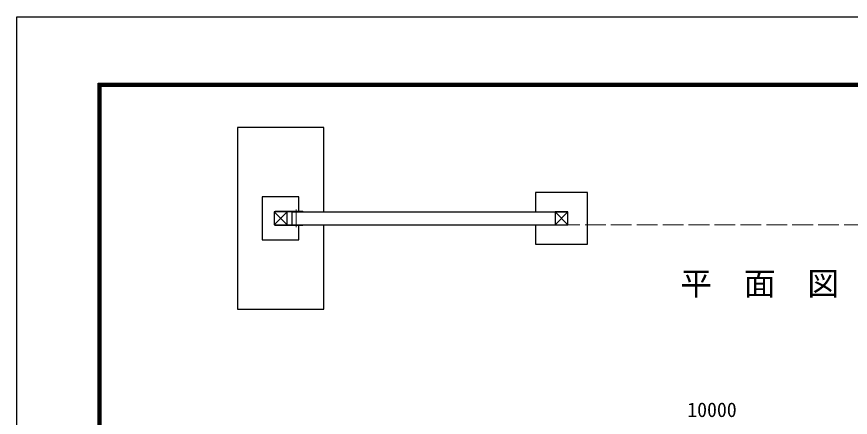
# Model space of a CAD drawing. Units: millimetres, scale not verified. Extents: x -14699 to 14701, y -10394 to 10396.
# Drawn here: x -14699 to -5046, y 5762 to 10396 of the extents above; entities that cross this region are included whole.
import ezdxf
from ezdxf.enums import TextEntityAlignment as Align

# ---------------------------------------------------------------- set-up
doc = ezdxf.new("R2010")
doc.units = ezdxf.units.MM
doc.header["$LTSCALE"] = 40
doc.linetypes.add('DASHED', pattern=[7.5, 6, -1.5])
doc.linetypes.add('USER1', pattern=[50.8, 31.75, -6.35, 6.35, -6.35])
for name, color, linetype, lineweight in [('0-0_D-TTL-TXT', 7, 'Continuous', 13), ('0-1_D-STR1', 1, 'Continuous', 25), ('0-2_D-BMK', 2, 'USER1', 13), ('0-3_D-STR3', 3, 'Continuous', 13), ('0-5_D-STR-DIM', 7, 'Continuous', 13), ('0-9_D-STR2', 7, 'Continuous', 13), ('0-B_D-STR4', 7, 'Continuous', 25), ('0-C_D-TTL', 7, 'Continuous', 25)]:
    doc.layers.add(name, color=color, linetype=linetype, lineweight=lineweight)
doc.styles.add('ＭＳ ゴシック', font='')
doc.styles.get('ＭＳ ゴシック').set_extended_font_data('MS Gothic')

msp = doc.modelspace()

# ---------------------------------------------------------------- linework, layer by layer
at = {"layer": '0-1_D-STR1'}
for p, q in [((-11718.12, 8138.56), (-11568.12, 7988.56)), ((-11568.12, 8138.56), (-11718.12, 7988.56)), ((-11513.12, 8138.56), (-11513.12, 7988.56)), ((-11513.12, 8138.56), (-8315.12, 8138.56)), ((-8465.12, 8138.56), (-8315.12, 7988.56)), ((-8315.12, 8138.56), (-8465.12, 7988.56)), ((-11513.12, 7988.56), (-8315.12, 7988.56))]:
    msp.add_line(p, q, dxfattribs=at)
for points in [[(-11718.12, 8138.56), (-11718.12, 7988.56), (-11568.12, 7988.56), (-11568.12, 8138.56)], [(-8465.12, 8138.56), (-8465.12, 7988.56), (-8315.12, 7988.56), (-8315.12, 8138.56)]]:
    msp.add_lwpolyline(points, close=True, dxfattribs=at)
at = {"layer": '0-2_D-BMK'}
msp.add_line((-11463.12, 8166.06), (-11463.12, 7961.06), dxfattribs=at)
at = {"layer": '0-3_D-STR3'}
for p, q in [((-11705.62, 8147.56), (-11385.62, 8147.56)), ((-11705.62, 8147.56), (-11705.62, 8138.56)), ((-11705.62, 8138.56), (-11385.62, 8138.56)), ((-11385.62, 8147.56), (-11385.62, 8138.56)), ((-11705.62, 7988.56), (-11385.62, 7988.56)), ((-11705.62, 7979.56), (-11705.62, 7988.56)), ((-11705.62, 7979.56), (-11385.62, 7979.56)), ((-11385.62, 7979.56), (-11385.62, 7988.56))]:
    msp.add_line(p, q, dxfattribs=at)
at = {"layer": '0-9_D-STR2', "linetype": 'DASHED'}
for q in [(-8315.12, 7988.56), (1156.88, 7988.56)]:
    msp.add_line((-11718.12, 7988.56), q, dxfattribs=at)
at = {"layer": '0-B_D-STR4'}
for p, q in [((-11143.12, 9113.56), (-12143.12, 9113.56)), ((-11143.12, 8138.56), (-11143.12, 9113.56)), ((-11430.62, 8313.56), (-11855.62, 8313.56)), ((-11430.62, 8147.56), (-11430.62, 8313.56)), ((-8690.12, 8363.56), (-8690.12, 8138.56))]:
    msp.add_line(p, q, dxfattribs=at)
for points in [[(-12143.12, 9113.56), (-12143.12, 7013.56), (-11143.12, 7013.56), (-11143.12, 7988.56)], [(-11855.62, 8313.56), (-11855.62, 7813.56), (-11430.62, 7813.56), (-11430.62, 7979.56)], [(-8690.12, 7988.56), (-8690.12, 7763.56), (-8090.12, 7763.56), (-8090.12, 8363.56), (-8690.12, 8363.56)]]:
    msp.add_lwpolyline(points, dxfattribs=at)
at = {"layer": '0-C_D-TTL', "color": 2}
msp.add_lwpolyline([(-14698.88, 10395.79), (14701.12, 10395.79), (14701.12, -10394.21), (-14698.88, -10394.21)], close=True, dxfattribs=at)
at = {"layer": '0-C_D-TTL'}
for points in [[(-13753.88, 9625.79), (13756.12, 9625.79), (13756.12, -9624.21), (-13753.88, -9624.21)], [(-13745.13, 9617.04), (13747.37, 9617.04), (13747.37, -9615.46), (-13745.13, -9615.46)], [(-13736.38, 9608.29), (13738.62, 9608.29), (13738.62, -9606.71), (-13736.38, -9606.71)], [(-13727.63, 9599.54), (13729.87, 9599.54), (13729.87, -9597.96), (-13727.63, -9597.96)], [(-13718.88, 9590.79), (13721.12, 9590.79), (13721.12, -9589.21), (-13718.88, -9589.21)]]:
    msp.add_lwpolyline(points, close=True, dxfattribs=at)

# ---------------------------------------------------------------- texts
at = {"layer": '0-0_D-TTL-TXT', "style": 'ＭＳ ゴシック'}
msp.add_text('平\u3000面\u3000図', height=269.5, dxfattribs=at).set_placement((-7014.28, 7093.38), align=Align.BOTTOM_LEFT)
at = {"layer": '0-5_D-STR-DIM', "style": 'ＭＳ ゴシック'}
msp.add_text('10000', height=168.3, dxfattribs=at).set_placement((-6934.14, 5714.89), align=Align.BOTTOM_LEFT)

doc.saveas('drawing.dxf')
